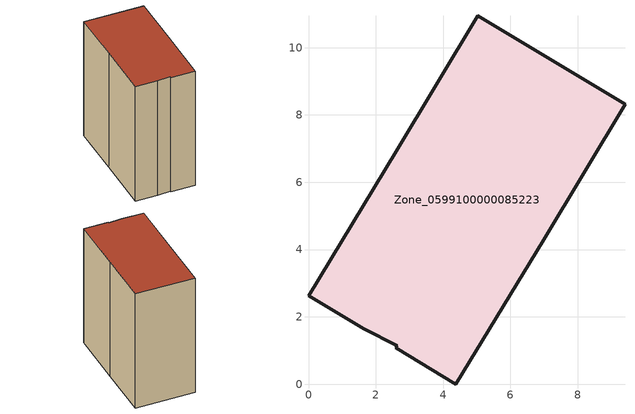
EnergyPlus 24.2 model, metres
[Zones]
Zone_0599100000085223
 floor ground (C_G): 4.38,0 2.59,1.08 2.63,1.15 1.64,1.65 0,2.63 2.61,6.92 5.02,10.95 9.41,8.32 6.99,4.29 z0
 wall outside (C_F): 1.64,1.65 2.63,1.15 2.59,1.08 4.38,0 6.99,4.29 9.41,8.32 5.02,10.95 2.61,6.92 0,2.63 1.64,1.65 z0:10.85
 roof outside (C_R): 2.59,1.08 4.38,0 6.99,4.29 9.41,8.32 5.02,10.95 2.61,6.92 0,2.63 1.64,1.65 2.63,1.15 z10.85
[BUILDING]
Pand.0599100000085223: North Axis=0; Terrain=City; Loads Convergence Tolerance Value=0.04; Temperature Convergence Tolerance Value=0.4; Solar Distribution=FullExterior; Maximum Number of Warmup Days=25; Minimum Number of Warmup Days=1
[Site:Location]
Rotterdam.The.Hague.AP_ZH_NLD Design_Conditions: Latitude=51.96; Longitude=4.45; Time Zone=1; Elevation=-4.5
[SITE:GROUNDTEMPERATURE:BUILDINGSURFACE]
18, 18, 18, 18, 18, 18, 18, 18, 18, 18, 18, 18
[MATERIAL] Thermal Absorptance=0.9; Solar Absorptance=0.7; Visible Absorptance=0.7
Name | Roughness | Thickness | Conductivity | Density | Specific Heat
G.TI.1975-1991 | MediumSmooth | 0.15 | 0.288461 | 540 | 1210
F.TI.1975-1991 | Rough | 0.3 | 0.230769 | 1920 | 840
R.TI.1975-1991 | MediumRough | 0.2 | 0.153846 | 1500 | 1000
[CONSTRUCTION]
C_G: G.TI.1975-1991
C_F: F.TI.1975-1991
C_R: R.TI.1975-1991
[ZONE]
Zone_0599100000085223: Type=1; Multiplier=1; Ceiling Height=Autocalculate; Volume=Autocalculate; Floor Area=autocalculate; Part of Total Floor Area=Yes
[ZONEINFILTRATION:DESIGNFLOWRATE]
Infil_Zone_0599100000085223: Zone or ZoneList or Space or SpaceList=Zone_0599100000085223; Schedule=AlwaysOn; Design Flow Rate Calculation Method=Flow/Area; Flow Rate per Floor Area=0.003; Constant Term Coefficient=1; Temperature Term Coefficient=0; Velocity Term Coefficient=0; Velocity Squared Term Coefficient=0
[HVACTEMPLATE:ZONE:IDEALLOADSAIRSYSTEM]
Zone_0599100000085223: Maximum Heating Supply Air Temperature=50; Minimum Cooling Supply Air Temperature=13; Maximum Heating Supply Air Humidity Ratio=0.0156; Minimum Cooling Supply Air Humidity Ratio=0.0077; Heating Limit=NoLimit; Cooling Limit=NoLimit; Dehumidification Control Type=ConstantSensibleHeatRatio; Cooling Sensible Heat Ratio=0.7; Dehumidification Setpoint=60; Humidification Control Type=None; Humidification Setpoint=30; Outdoor Air Method=None; Outdoor Air Flow Rate per Person=0.00944; Outdoor Air Flow Rate per Zone Floor Area=0; Outdoor Air Flow Rate per Zone=0; Demand Controlled Ventilation Type=None; Outdoor Air Economizer Type=NoEconomizer; Heat Recovery Type=None; Sensible Heat Recovery Effectiveness=0.7; Latent Heat Recovery Effectiveness=0.65
[ZONECONTROL:THERMOSTAT]
ThermostatControl_Zone_0599100000085223: Zone or ZoneList=Zone_0599100000085223; Control Type Schedule=DualSetpointControlType; Control 1=Thermostat_Zone_0599100000085223; Temperature Difference Between Cutout And Setpoint=0
[THERMOSTATSETPOINT:DUALSETPOINT]
Thermostat_Zone_0599100000085223: Heating Setpoint Temperature Schedule=HeatingSetpoint_Zone_0599100000085223; Cooling Setpoint Temperature Schedule=CoolingSetpoint_Zone_0599100000085223
[SCHEDULE:COMPACT]
HeatingSetpoint_Zone_0599100000085223: Through: 12/31, For: AllDays, Until: 24:00, 21
CoolingSetpoint_Zone_0599100000085223: Through: 12/31, For: AllDays, Until: 24:00, 24
DualSetpointControlType: Through: 12/31, For: AllDays, Until: 24:00, 4
AlwaysOn: Through: 12/31, For: AllDays, Until: 24:00, 1
